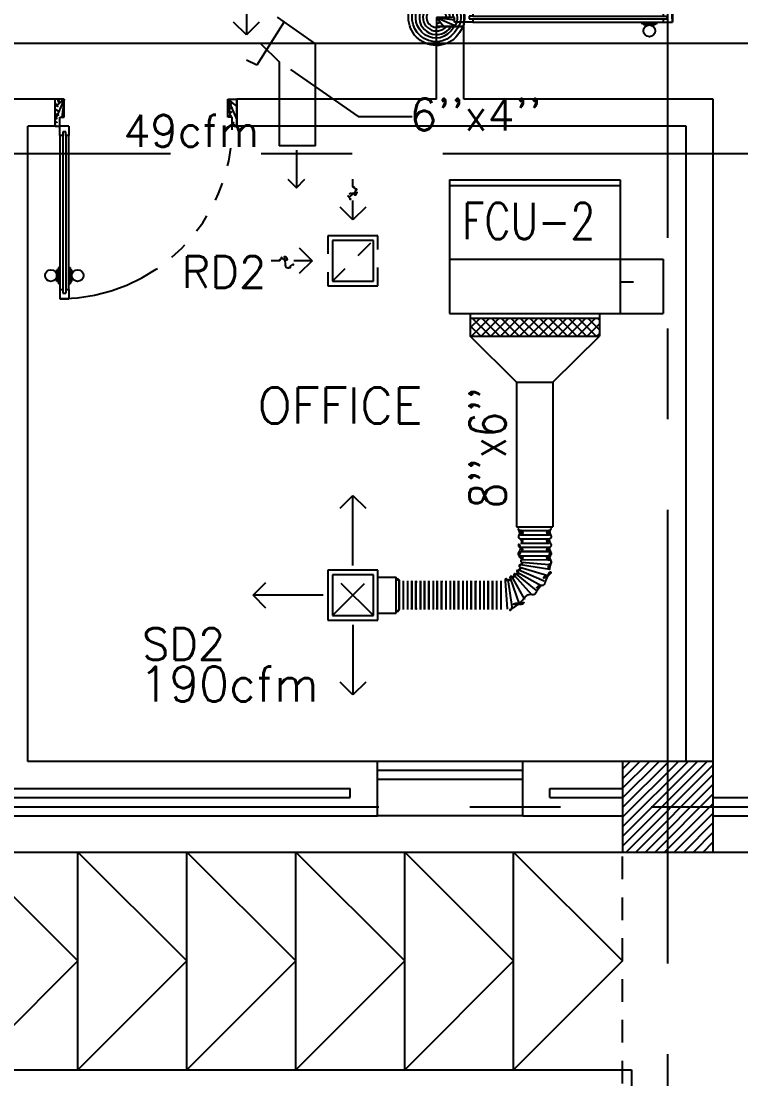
# Model space of a CAD drawing. Extents: x 417866230.2 to 417866327.8, y 43498045.5 to 43498135.4.
# Drawn here: x 417866287.47 to 417866291.44, y 43498061.6 to 43498067.43 of the extents above; entities that cross this region are included whole.
import ezdxf
from ezdxf.enums import TextEntityAlignment as Align

# ---------------------------------------------------------------- set-up
doc = ezdxf.new("R2010")
doc.units = 0
doc.header["$MEASUREMENT"] = 0
for name, pattern in [('CENTERX2', [4, 2.5, -0.5, 0.5, -0.5]), ('HIDDEN', [0.375, 0.25, -0.125]), ('HIDDEN2', [0.1875, 0.125, -0.0625])]:
    doc.linetypes.add(name, pattern=pattern)
doc.layers.get('0').update_dxf_attribs({"linetype": 'CONTINUOUS'})
for name, color, linetype in [('AXES', 11, 'CENTERX2'), ('CANOPY-LN', 9, 'CONTINUOUS'), ('COL', 9, 'CONTINUOUS'), ('DOOR', 9, 'CONTINUOUS'), ('DUCT', 6, 'CONTINUOUS'), ('FCU', 6, 'CONTINUOUS'), ('Handrail', 9, 'CONTINUOUS'), ('HAT', 12, 'CONTINUOUS'), ('INSUL', 9, 'CONTINUOUS'), ('M-AC-FLEX', 3, 'CONTINUOUS'), ('M-EGU.', 2, 'CONTINUOUS'), ('Ramb', 9, 'CONTINUOUS'), ('RM-NAME', 9, 'CONTINUOUS'), ('SCD', 2, 'CONTINUOUS'), ('WALL', 4, 'CONTINUOUS'), ('WIN', 9, 'CONTINUOUS')]:
    doc.layers.add(name, color=color, linetype=linetype)
doc.styles.add('ROMANS', font='ROMANS.shx', dxfattribs={"width": 0.6})

# ---------------------------------------------------------------- blocks, each defined once
blk = doc.blocks.new('RM1')
at = {"layer": 'RM-NAME', "style": 'ROMANS'}
for tag, p in [('ROOMNAME1', (0, 323.8)), ('ROOMNAME2', (0, 0))]:
    blk.add_attdef(tag, text='', height=200, dxfattribs=at).set_placement(p, align=Align.MIDDLE)
blk = doc.blocks.new('*X99')
at = {"color": 0}
for p, q in [((73379.2, 10694.2), (73846, 11161)), ((73379.2, 10747.2), (73793, 11161)), ((73379.2, 10800.3), (73740, 11161)), ((73379.2, 10853.3), (73686.9, 11161)), ((73379.2, 10906.3), (73633.9, 11161)), ((73379.2, 10959.4), (73580.9, 11161)), ((73379.2, 11012.4), (73527.8, 11161)), ((73379.2, 11065.4), (73474.8, 11161)), ((73379.2, 11118.5), (73421.8, 11161)), ((73399, 10661), (73879.2, 11141.2)), ((73452.1, 10661), (73879.2, 11088.1)), ((73505.1, 10661), (73879.2, 11035.1)), ((73558.1, 10661), (73879.2, 10982.1)), ((73611.2, 10661), (73879.2, 10929)), ((73664.2, 10661), (73879.2, 10876)), ((73717.2, 10661), (73879.2, 10823)), ((73770.3, 10661), (73879.2, 10769.9)), ((73823.3, 10661), (73879.2, 10716.9)), ((73876.3, 10661), (73879.2, 10663.9))]:
    blk.add_line(p, q, dxfattribs=at)
blk = doc.blocks.new('COL50')
at = {"layer": 'COL'}
blk.add_lwpolyline([(-250, 250), (-250, -250), (250, -250), (250, 250)], close=True, dxfattribs=at)
blk = doc.blocks.new('DOOR100')
at = {"layer": 'DOOR', "color": 7, "linetype": 'ByBlock'}
for p, q in [((-75, 1250), (-75, 1300)), ((-75, 1300), (-25, 1300)), ((-25, 1300), (-75, 1300)), ((-25, 1250), (-25, 1300)), ((-58, 1250), (-75, 1250)), ((-58, 1250), (-58, 1270)), ((-42, 1270), (-58, 1270)), ((-42, 1250), (-42, 1270)), ((-25, 1250), (-42, 1250)), ((-91.2, 1205), (-91.2, 1140.2)), ((-82.2, 1205), (-91.2, 1205)), ((-82.2, 1127.6), (-82.2, 1217.6)), ((-75, 1217.6), (-82.2, 1217.6)), ((-82.2, 1205), (-82.2, 1140.2)), ((-25, 1217.6), (-17.8, 1217.6)), ((-17.8, 1127.6), (-17.8, 1217.6)), ((-17.8, 1205), (-17.8, 1140.2)), ((-17.8, 1205), (-8.8, 1205)), ((-8.8, 1205), (-8.8, 1140.2)), ((-82.2, 1140.2), (-91.2, 1140.2)), ((-75, 1127.6), (-82.2, 1127.6)), ((-25, 1127.6), (-17.8, 1127.6)), ((-17.8, 1140.2), (-8.8, 1140.2)), ((-75, 200), (-58, 200)), ((-75, 150), (-75, 200)), ((-58, 200), (-58, 180)), ((-58, 180), (-42, 180)), ((-42, 200), (-25, 200)), ((-42, 180), (-42, 200)), ((-25, 200), (-25, 150)), ((-1200, 0), (-1200, 150)), ((-1200, 150), (-1175, 150)), ((-1200, 150), (-1200, 0)), ((-1175, 150), (-1175, 100)), ((-75, 150), (-25, 150)), ((0, 150), (-25, 150)), ((-25, 150), (-25, 100)), ((0, 0), (0, 150)), ((0, 150), (0, 0)), ((-1150, 0), (-1200, 113.7)), ((-1175, 100), (-1150, 100)), ((-1150, 0), (-1163.4, 100)), ((-1150, 100), (-1150, 0)), ((-50, 0), (0, 113.7)), ((-50, 100), (-50, 0)), ((-50, 0), (-36.6, 100)), ((-25, 100), (-50, 100)), ((-1150, 0), (-1200, 40.1)), ((-1150, 0), (-1200, 0)), ((-50, 0), (0, 40.1)), ((-50, 0), (0, 0))]:
    blk.add_line(p, q, dxfattribs=at)
at = {"layer": 'DOOR', "linetype": 'ByBlock'}
for p, q in [((-75, 1250), (-75, 200)), ((-58, 200), (-58, 1250)), ((-42, 200), (-42, 1250)), ((-25, 200), (-25, 1250))]:
    blk.add_line(p, q, dxfattribs=at)
at = {"layer": 'DOOR', "color": 7, "linetype": 'ByBlock'}
for centre in [(-123.5, 1172.6), (23.5, 1172.6)]:
    blk.add_circle(centre, 32.4, dxfattribs=at)
at = {"layer": 'DOOR', "linetype": 'HIDDEN', "ltscale": 0.5}
blk.add_arc((-25, 150), 1150, 90, 180, dxfattribs=at)
at = {"layer": 'DOOR', "color": 7, "linetype": 'ByBlock'}
for centre, radius, start, end in [((-1150, 0), 154.4, 103.71423, 108.89471), ((-1150, 0), 134.4, 100.71998, 111.84015), ((-50, 0), 134.4, 68.15985, 79.28002), ((-50, 0), 154.4, 71.10529, 76.28577), ((-1150, 0), 94.4, 90, 121.98181), ((-1150, 0), 74.4, 90, 132.22357), ((-50, 0), 94.4, 58.01819, 90), ((-50, 0), 74.4, 47.77643, 90), ((-50, 0), 114.4, 64.08384, 77.37743), ((-1150, 0), 54.4, 90, 156.79262), ((-1150, 0), 34.4, 90, 180), ((-1150, 0), 14.4, 90, 180), ((-50, 0), 54.4, 23.20738, 90), ((-50, 0), 34.4, 0, 90), ((-50, 0), 14.4, 0, 90)]:
    blk.add_arc(centre, radius, start, end, dxfattribs=at)
blk = doc.blocks.new('A$C49F1192B')
at = {"layer": 'DOOR', "color": 0, "linetype": 'ByBlock', "xscale": -1, "rotation": 270}
blk.add_blockref('DOOR100', (0, 1200), dxfattribs=at)
blk = doc.blocks.new('DOOR1000')
at = {"layer": 'DOOR', "color": 7, "linetype": 'ByBlock'}
for p, q in [((-150, 0), (0, 0)), ((-150, 0), (-150, -25)), ((0, -50), (-113.7, 0)), ((0, -50), (-40.1, 0)), ((0, -50), (0, 0)), ((-1100, -25), (-1100, -75)), ((-1100, -75), (-1100, -25)), ((-1050, -25), (-1100, -25)), ((-1070, -42), (-1070, -58)), ((-1050, -42), (-1070, -42)), ((-1050, -58), (-1070, -58)), ((-1050, -25), (-1050, -42)), ((-1050, -58), (-1050, -75)), ((-1017.6, -25), (-1017.6, -17.8)), ((-927.6, -17.8), (-1017.6, -17.8)), ((-1005, -17.8), (-1005, -8.8)), ((-1005, -8.8), (-940.2, -8.8)), ((-1005, -17.8), (-940.2, -17.8)), ((-940.2, -17.8), (-940.2, -8.8)), ((-927.6, -25), (-927.6, -17.8)), ((-200, -25), (-150, -25)), ((-200, -42), (-200, -25)), ((-180, -42), (-200, -42)), ((-200, -58), (-180, -58)), ((-200, -75), (-200, -58)), ((-180, -58), (-180, -42)), ((-150, -25), (-100, -25)), ((-150, -75), (-150, -25)), ((-100, -25), (-100, -50)), ((0, -50), (-100, -36.6)), ((-100, -50), (0, -50)), ((-1050, -75), (-1100, -75)), ((-1017.6, -75), (-1017.6, -82.2)), ((-927.6, -82.2), (-1017.6, -82.2)), ((-1005, -82.2), (-1005, -91.2)), ((-1005, -82.2), (-940.2, -82.2)), ((-1005, -91.2), (-940.2, -91.2)), ((-940.2, -82.2), (-940.2, -91.2)), ((-927.6, -75), (-927.6, -82.2)), ((-150, -75), (-200, -75)), ((-150, -975), (-100, -975)), ((-150, -1000), (-150, -975)), ((0, -950), (-113.7, -1000)), ((-100, -975), (-100, -950)), ((0, -950), (-100, -963.4)), ((-100, -950), (0, -950)), ((0, -950), (-40.1, -1000)), ((0, -950), (0, -1000)), ((-150, -1000), (0, -1000)), ((0, -1000), (-150, -1000))]:
    blk.add_line(p, q, dxfattribs=at)
at = {"layer": 'DOOR', "linetype": 'ByBlock'}
for p, q in [((-200, -25), (-1050, -25)), ((-200, -42), (-1050, -42)), ((-200, -58), (-1050, -58)), ((-1050, -75), (-200, -75))]:
    blk.add_line(p, q, dxfattribs=at)
at = {"layer": 'DOOR', "color": 7, "linetype": 'ByBlock'}
for centre in [(-972.6, 23.5), (-972.6, -123.5)]:
    blk.add_circle(centre, 32.4, dxfattribs=at)
for centre, radius, start, end in [((0, -50), 154.4, 161.10529, 166.28577), ((0, -50), 94.4, 148.01819, 180), ((0, -50), 134.4, 158.15985, 169.28002), ((0, -50), 114.4, 154.08384, 167.37743), ((0, -50), 74.4, 137.77643, 180), ((0, -50), 54.4, 113.20738, 180), ((0, -50), 34.4, 90, 180), ((0, -50), 14.4, 90, 180), ((0, -950), 154.4, 193.71423, 198.89471), ((0, -950), 134.4, 190.71998, 201.84015), ((0, -950), 94.4, 180, 211.98181), ((0, -950), 74.4, 180, 222.22357), ((0, -950), 54.4, 180, 246.79262), ((0, -950), 34.4, 180, 270), ((0, -950), 14.4, 180, 270)]:
    blk.add_arc(centre, radius, start, end, dxfattribs=at)
at = {"layer": 'DOOR', "linetype": 'HIDDEN', "ltscale": 0.5}
blk.add_arc((-150, -25), 950, 180, 270, dxfattribs=at)
blk = doc.blocks.new('9RCD')
at = {"color": 2}
blk.add_line((0, 407), (0, 450), dxfattribs=at)
at = {"layer": 'M-EGU.'}
for p, q in [((0, 225), (-70.7, 295.7)), ((0, 225), (0, 331.9)), ((70.7, 295.7), (0, 225)), ((-295.7, 70.7), (-225, 0)), ((112.5, 112.5), (-112.5, 112.5)), ((-112.5, 112.5), (-112.5, -112.5)), ((112.5, -112.5), (112.5, 112.5)), ((-225, 0), (-326.1, 0)), ((-225, 0), (-295.7, -70.7)), ((-112.5, -112.5), (112.5, -112.5))]:
    blk.add_line(p, q, dxfattribs=at)
at = {"layer": 'M-EGU.', "linetype": 'HIDDEN'}
for p, q in [((137.5, 137.5), (-137.5, 137.5)), ((-137.5, 137.5), (-137.5, -137.5)), ((137.5, -137.5), (137.5, 137.5)), ((-112.5, -112.5), (112.5, 112.5)), ((-137.5, -137.5), (137.5, -137.5))]:
    blk.add_line(p, q, dxfattribs=at)
at = {"layer": 'M-EGU.', "color": 2}
blk.add_line((-405.7, 0), (-450, 0), dxfattribs=at)
blk.add_lwpolyline([(0, 407, -0.187862), (18.4, 395.6, -0.202645), (23.4, 376.1, -0.616915), (-1.7, 368, 0.668708), (-25.3, 358.4, 0.194285), (-18.2, 340.4, 0.186051), (0, 331.9)], format="xyb", dxfattribs=at)
at = {"layer": 'M-EGU.'}
blk.add_lwpolyline([(-405.7, 0, -0.1324), (-394.5, 16.1, -0.15664), (-379.1, 22.4, -0.736612), (-366.5, -9, 0.774232), (-352.6, -39.4, 0.203349), (-331.5, -25.7, 0.193808), (-326.1, 0)], format="xyb", dxfattribs=at)
blk = doc.blocks.new('*X118')
at = {"color": 0}
for p, q in [((23911.7, -1650.2), (23966, -1595.9)), ((23911.7, -1597.2), (23912.9, -1595.9)), ((23919, -1695.9), (24019, -1595.9)), ((24022.8, -1695.9), (23922.8, -1595.9)), ((23972, -1695.9), (24072, -1595.9)), ((24075.9, -1695.9), (23975.9, -1595.9)), ((24025.1, -1695.9), (24125.1, -1595.9)), ((24128.9, -1695.9), (24028.9, -1595.9)), ((24078.1, -1695.9), (24178.1, -1595.9)), ((24181.9, -1695.9), (24081.9, -1595.9)), ((24131.1, -1695.9), (24231.1, -1595.9)), ((24235, -1695.9), (24135, -1595.9)), ((24184.2, -1695.9), (24284.2, -1595.9)), ((24288, -1695.9), (24188, -1595.9)), ((24237.2, -1695.9), (24337.2, -1595.9)), ((24341, -1695.9), (24241, -1595.9)), ((24290.2, -1695.9), (24390.2, -1595.9)), ((24394.1, -1695.9), (24294.1, -1595.9)), ((24343.3, -1695.9), (24443.3, -1595.9)), ((24447.1, -1695.9), (24347.1, -1595.9)), ((24396.3, -1695.9), (24496.3, -1595.9)), ((24500.1, -1695.9), (24400.1, -1595.9)), ((24449.3, -1695.9), (24549.3, -1595.9)), ((24553.2, -1695.9), (24453.2, -1595.9)), ((24502.4, -1695.9), (24602.4, -1595.9)), ((24606.2, -1695.9), (24506.2, -1595.9)), ((24555.4, -1695.9), (24623.7, -1627.6)), ((24623.7, -1660.4), (24559.2, -1595.9)), ((24623.7, -1607.4), (24612.3, -1595.9)), ((23969.8, -1695.9), (23911.7, -1637.8)), ((24608.4, -1695.9), (24623.7, -1680.7)), ((23916.8, -1695.9), (23911.7, -1690.9))]:
    blk.add_line(p, q, dxfattribs=at)
blk = doc.blocks.new('WAP12')
at = {"color": 6}
for p, q in [((-558.8, 528.5), (381.2, 528.5)), ((-558.8, 528.5), (-558.8, -208.5)), ((381.2, 528.5), (381.2, -208.5)), ((-558.8, 91.5), (381.2, 91.5)), ((-558.8, -208.5), (381.2, -208.5))]:
    blk.add_line(p, q, dxfattribs=at)
at = {"color": 3}
for p, q in [((-558.8, 496.5), (381.2, 496.5)), ((381.2, 91.5), (619.2, 91.5)), ((619.2, 91.5), (619.2, -208.5)), ((381.2, -33.5), (454.5, -33.5)), ((-444.8, -208.5), (-444.8, -333.5)), ((267.2, -208.5), (267.2, -333.5)), ((381.2, -208.5), (619.2, -208.5)), ((-444.8, -233.5), (267.2, -233.5)), ((-444.8, -333.5), (267.2, -333.5))]:
    blk.add_line(p, q, dxfattribs=at)
at = {"color": 11}
blk.add_blockref('*X118', (-24356.5, 1362.4), dxfattribs=at)

msp = doc.modelspace()

# ---------------------------------------------------------------- linework, layer by layer
at = {"layer": 'AXES'}
for p, q in [((417866291.0369, 43498046.2382), (417866291.0369, 43498134.7153)), ((417866241.7969, 43498066.7021), (417866300.0369, 43498066.7021)), ((417866230.9454, 43498063.1021), (417866301.2369, 43498063.1021))]:
    msp.add_line(p, q, dxfattribs=at)
at = {"layer": 'CANOPY-LN', "linetype": 'HIDDEN2'}
msp.add_line((417866290.7869, 43498047.4021), (417866290.7869, 43498062.8521), dxfattribs=at)
at = {"layer": 'DUCT'}
for p, q in [((417866288.9223, 43498067.4281), (417866288.7721, 43498067.1887)), ((417866289.0954, 43498067.3068), (417866288.8855, 43498067.4538)), ((417866268.6154, 43498067.3108), (417866298.7033, 43498067.3108)), ((417866288.7954, 43498067.3068), (417866288.8954, 43498067.2068)), ((417866289.0954, 43498066.7447), (417866289.0954, 43498067.3068)), ((417866288.7721, 43498067.1887), (417866288.7156, 43498067.2175)), ((417866288.8954, 43498067.2068), (417866288.8954, 43498066.7447))]:
    msp.add_line(p, q, dxfattribs=at)
at = {"layer": 'DUCT', "color": 4, "linetype": 'Continuous'}
for p, q in [((417866288.9586, 43498067.1661), (417866289.3312, 43498066.9071)), ((417866289.3312, 43498066.9071), (417866289.6283, 43498066.9071))]:
    msp.add_line(p, q, dxfattribs=at)
at = {"layer": 'DUCT', "linetype": 'Continuous'}
for p, q in [((417866289.0954, 43498066.7447), (417866288.8954, 43498066.7447)), ((417866290.2036, 43498065.4418), (417866289.9476, 43498065.6951)), ((417866290.4036, 43498065.4418), (417866290.6596, 43498065.6951)), ((417866290.2036, 43498065.4418), (417866290.4036, 43498065.4418)), ((417866290.2036, 43498065.4418), (417866290.2036, 43498064.6438)), ((417866290.4036, 43498065.4418), (417866290.4036, 43498064.6438)), ((417866290.2036, 43498064.6438), (417866290.4036, 43498064.6438))]:
    msp.add_line(p, q, dxfattribs=at)
at = {"layer": 'Handrail'}
for p, q in [((417866284.1869, 43498062.8521), (417866290.7869, 43498062.8521)), ((417866284.133, 43498061.6521), (417866290.8369, 43498061.6521)), ((417866290.7369, 43498061.6521), (417866290.7369, 43498061.6521)), ((417866290.8369, 43498061.6521), (417866290.8369, 43498061.2521))]:
    msp.add_line(p, q, dxfattribs=at)
at = {"layer": 'INSUL'}
for p, q in [((417866285.6369, 43498063.2021), (417866289.2869, 43498063.2021)), ((417866289.2869, 43498063.1521), (417866289.2869, 43498063.2021)), ((417866290.3869, 43498063.1521), (417866290.3869, 43498063.2021)), ((417866290.3869, 43498063.2021), (417866290.7869, 43498063.2021)), ((417866285.6369, 43498063.1521), (417866289.2869, 43498063.1521)), ((417866290.3869, 43498063.1521), (417866290.7869, 43498063.1521))]:
    msp.add_line(p, q, dxfattribs=at)
at = {"layer": 'M-AC-FLEX', "color": 11}
for p, q in [((417866290.2251, 43498064.6249), (417866290.3821, 43498064.6249)), ((417866290.2251, 43498064.6249), (417866290.3821, 43498064.6249)), ((417866290.2251, 43498064.6249), (417866290.3821, 43498064.6249)), ((417866290.2251, 43498064.6249), (417866290.3821, 43498064.6249)), ((417866290.2251, 43498064.6014), (417866290.3821, 43498064.6014)), ((417866290.2251, 43498064.6014), (417866290.3821, 43498064.6014)), ((417866290.2251, 43498064.6014), (417866290.3821, 43498064.6014)), ((417866290.2251, 43498064.6014), (417866290.3821, 43498064.6014)), ((417866290.2251, 43498064.578), (417866290.3821, 43498064.578)), ((417866290.2251, 43498064.5545), (417866290.3821, 43498064.5545)), ((417866290.3823, 43498064.5314), (417866290.2253, 43498064.5314)), ((417866290.2253, 43498064.508), (417866290.3823, 43498064.508)), ((417866290.3823, 43498064.508), (417866290.2253, 43498064.508)), ((417866290.2253, 43498064.4845), (417866290.3823, 43498064.4845)), ((417866290.2298, 43498064.45), (417866290.3823, 43498064.4376)), ((417866290.3823, 43498064.4611), (417866290.2319, 43498064.4631)), ((417866290.2093, 43498064.3933), (417866290.3389, 43498064.3212)), ((417866290.2164, 43498064.4085), (417866290.3543, 43498064.3477)), ((417866290.2218, 43498064.4231), (417866290.3749, 43498064.3772)), ((417866290.2249, 43498064.4377), (417866290.3862, 43498064.4106)), ((417866289.5558, 43498064.3467), (417866289.5558, 43498064.1896)), ((417866289.5558, 43498064.3467), (417866289.5558, 43498064.1896)), ((417866289.5558, 43498064.1894), (417866289.5558, 43498064.3465)), ((417866289.5558, 43498064.1894), (417866289.5558, 43498064.3465)), ((417866289.5793, 43498064.3467), (417866289.5793, 43498064.1896)), ((417866289.5793, 43498064.3467), (417866289.5793, 43498064.1896)), ((417866289.6027, 43498064.3467), (417866289.6027, 43498064.1896)), ((417866289.6027, 43498064.3467), (417866289.6027, 43498064.1896)), ((417866289.6262, 43498064.3467), (417866289.6262, 43498064.1896)), ((417866289.6262, 43498064.3467), (417866289.6262, 43498064.1896)), ((417866289.6262, 43498064.1894), (417866289.6262, 43498064.3465)), ((417866289.6262, 43498064.1894), (417866289.6262, 43498064.3465)), ((417866289.6492, 43498064.3467), (417866289.6492, 43498064.1896)), ((417866289.6492, 43498064.3467), (417866289.6492, 43498064.1896)), ((417866289.6492, 43498064.1894), (417866289.6492, 43498064.3465)), ((417866289.6492, 43498064.1894), (417866289.6492, 43498064.3465)), ((417866289.6731, 43498064.3467), (417866289.6731, 43498064.1896)), ((417866289.6731, 43498064.1894), (417866289.6731, 43498064.3465)), ((417866289.6962, 43498064.3467), (417866289.6962, 43498064.1896)), ((417866289.6962, 43498064.3467), (417866289.6962, 43498064.1896)), ((417866289.6962, 43498064.3467), (417866289.6962, 43498064.1896)), ((417866289.6962, 43498064.1894), (417866289.6962, 43498064.3465)), ((417866289.7196, 43498064.3467), (417866289.7196, 43498064.1896)), ((417866289.7196, 43498064.3467), (417866289.7196, 43498064.1896)), ((417866289.7196, 43498064.3467), (417866289.7196, 43498064.1896)), ((417866289.7196, 43498064.1894), (417866289.7196, 43498064.3465)), ((417866289.7431, 43498064.3467), (417866289.7431, 43498064.1896)), ((417866289.7431, 43498064.3467), (417866289.7431, 43498064.1896)), ((417866289.7666, 43498064.3467), (417866289.7666, 43498064.1896)), ((417866289.7666, 43498064.3467), (417866289.7666, 43498064.1896)), ((417866289.7666, 43498064.1894), (417866289.7666, 43498064.3465)), ((417866289.7666, 43498064.1894), (417866289.7666, 43498064.3465)), ((417866289.7896, 43498064.3467), (417866289.7896, 43498064.1896)), ((417866289.7896, 43498064.3467), (417866289.7896, 43498064.1896)), ((417866289.7896, 43498064.1894), (417866289.7896, 43498064.3465)), ((417866289.7896, 43498064.1894), (417866289.7896, 43498064.3465)), ((417866289.8131, 43498064.3467), (417866289.8131, 43498064.1896)), ((417866289.8131, 43498064.3467), (417866289.8131, 43498064.1896)), ((417866289.8365, 43498064.3467), (417866289.8365, 43498064.1896)), ((417866289.8365, 43498064.3467), (417866289.8365, 43498064.1896)), ((417866289.86, 43498064.3467), (417866289.86, 43498064.1896)), ((417866289.86, 43498064.3467), (417866289.86, 43498064.1896)), ((417866289.86, 43498064.1894), (417866289.86, 43498064.3465)), ((417866289.86, 43498064.1894), (417866289.86, 43498064.3465)), ((417866289.883, 43498064.1894), (417866289.883, 43498064.3465)), ((417866289.883, 43498064.1894), (417866289.883, 43498064.3465)), ((417866289.8831, 43498064.3467), (417866289.8831, 43498064.1896)), ((417866289.8831, 43498064.3467), (417866289.8831, 43498064.1896)), ((417866289.9065, 43498064.3467), (417866289.9065, 43498064.1896)), ((417866289.9065, 43498064.3467), (417866289.9065, 43498064.1896)), ((417866289.93, 43498064.3467), (417866289.93, 43498064.1896)), ((417866289.93, 43498064.3467), (417866289.93, 43498064.1896)), ((417866289.9534, 43498064.3467), (417866289.9534, 43498064.1896)), ((417866289.9534, 43498064.3467), (417866289.9534, 43498064.1896)), ((417866289.9534, 43498064.1894), (417866289.9534, 43498064.3465)), ((417866289.9534, 43498064.1894), (417866289.9534, 43498064.3465)), ((417866289.9765, 43498064.3467), (417866289.9765, 43498064.1896)), ((417866289.9765, 43498064.3467), (417866289.9765, 43498064.1896)), ((417866289.9765, 43498064.1894), (417866289.9765, 43498064.3465)), ((417866289.9765, 43498064.1894), (417866289.9765, 43498064.3465)), ((417866290, 43498064.3467), (417866290, 43498064.1896)), ((417866290, 43498064.3467), (417866290, 43498064.1896)), ((417866290.0234, 43498064.3467), (417866290.0234, 43498064.1896)), ((417866290.0234, 43498064.3467), (417866290.0234, 43498064.1896)), ((417866290.0469, 43498064.3467), (417866290.0469, 43498064.1896)), ((417866290.0469, 43498064.1894), (417866290.0469, 43498064.3465)), ((417866290.0699, 43498064.3467), (417866290.0699, 43498064.1896)), ((417866290.0699, 43498064.1894), (417866290.0699, 43498064.3465)), ((417866290.0934, 43498064.3467), (417866290.0934, 43498064.1896)), ((417866290.1169, 43498064.3467), (417866290.1169, 43498064.1896)), ((417866290.1403, 43498064.3467), (417866290.1523, 43498064.1904)), ((417866290.1558, 43498064.3544), (417866290.1779, 43498064.2045)), ((417866290.1687, 43498064.3615), (417866290.2171, 43498064.2189)), ((417866290.178, 43498064.3695), (417866290.2474, 43498064.2432)), ((417866290.1898, 43498064.3777), (417866290.2848, 43498064.2719)), ((417866290.2009, 43498064.3835), (417866290.3089, 43498064.2954))]:
    msp.add_line(p, q, dxfattribs=at)
at = {"layer": 'M-AC-FLEX'}
for points in [[(417866290.2251, 43498064.6014, 1), (417866290.2251, 43498064.6249, -0.623355), (417866290.2158, 43498064.6438, -0.623355)], [(417866290.2251, 43498064.6249, -1), (417866290.2251, 43498064.6014, 1), (417866290.2251, 43498064.578, -1), (417866290.2251, 43498064.5545, 0.008922), (417866290.2246, 43498064.5545, 0.008922)], [(417866290.2251, 43498064.6249, -1), (417866290.2251, 43498064.6014, 0.67797), (417866290.217, 43498064.5812, 0.67797)], [(417866290.2251, 43498064.6014, 1), (417866290.2251, 43498064.6249, -0.204245), (417866290.2166, 43498064.6285, -0.204245)], [(417866290.2166, 43498064.6285, 0.204245), (417866290.2251, 43498064.6249)], [(417866290.2251, 43498064.6014, 1), (417866290.2251, 43498064.6249, -0.204245), (417866290.2166, 43498064.6285, -0.204245)], [(417866290.2166, 43498064.6285, 0.204245), (417866290.2251, 43498064.6249)], [(417866290.2251, 43498064.6249, -1), (417866290.2251, 43498064.6014, 0.204245), (417866290.2166, 43498064.5978, 0.204245)], [(417866290.2251, 43498064.6249, -1), (417866290.2251, 43498064.6014, 0.204245), (417866290.2166, 43498064.5978, 0.204245)], [(417866290.3821, 43498064.6014, -1), (417866290.3821, 43498064.6249, 0.623356), (417866290.3913, 43498064.6438, 0.623356)], [(417866290.3821, 43498064.6014, -1), (417866290.3821, 43498064.6249, 0.204245), (417866290.3905, 43498064.6285, 0.204245)], [(417866290.3821, 43498064.6014, -1), (417866290.3821, 43498064.6249, 0.204245), (417866290.3905, 43498064.6285, 0.204245)], [(417866290.3821, 43498064.6249, 1), (417866290.3821, 43498064.6014, -1), (417866290.3821, 43498064.578, 1), (417866290.3821, 43498064.5545, -1.018005), (417866290.3821, 43498064.5314)], [(417866290.3821, 43498064.6249, 1), (417866290.3821, 43498064.6014, -0.204245), (417866290.3905, 43498064.5978, -0.204245)], [(417866290.3821, 43498064.6249, 1), (417866290.3821, 43498064.6014, -0.204245), (417866290.3905, 43498064.5978, -0.204245)], [(417866290.3821, 43498064.6249, 1), (417866290.3821, 43498064.6014, -0.67797), (417866290.3901, 43498064.5812, -0.67797)], [(417866290.3905, 43498064.6285, -0.204245), (417866290.3821, 43498064.6249)], [(417866290.3905, 43498064.6285, -0.204245), (417866290.3821, 43498064.6249)], [(417866290.2166, 43498064.5978, -0.204245), (417866290.2251, 43498064.6014)], [(417866290.2166, 43498064.5978, -0.204245), (417866290.2251, 43498064.6014)], [(417866290.3905, 43498064.5978, 0.204245), (417866290.3821, 43498064.6014)], [(417866290.3905, 43498064.5978, 0.204245), (417866290.3821, 43498064.6014)], [(417866290.2253, 43498064.5314, -0.999838), (417866290.2249, 43498064.5545)], [(417866290.2253, 43498064.5314, -1), (417866290.2253, 43498064.508, 1), (417866290.2253, 43498064.4845)], [(417866290.2319, 43498064.4631, 0.736653), (417866290.2253, 43498064.4845, -1), (417866290.2253, 43498064.508)], [(417866290.2253, 43498064.508, 1), (417866290.2253, 43498064.4845)], [(417866290.2249, 43498064.5314, 0.004461), (417866290.2251, 43498064.5314)], [(417866290.3823, 43498064.508, -1), (417866290.3823, 43498064.5314)], [(417866290.3823, 43498064.5314, 1), (417866290.3823, 43498064.508, -1), (417866290.3823, 43498064.4845)], [(417866290.3823, 43498064.4611, -1), (417866290.3823, 43498064.4845, 1), (417866290.3823, 43498064.508)], [(417866290.3823, 43498064.508, -1), (417866290.3823, 43498064.4845)], [(417866290.3823, 43498064.4845, 1), (417866290.3823, 43498064.508)], [(417866290.2202, 43498064.424, -0.78893), (417866290.2256, 43498064.4377, 1.030272), (417866290.2298, 43498064.45)], [(417866290.2253, 43498064.4845, -0.606794), (417866290.2349, 43498064.4661, -0.606794)], [(417866290.2298, 43498064.45, -0.635837), (417866290.2319, 43498064.4631, -0.724161)], [(417866290.3823, 43498064.4845, 1), (417866290.3823, 43498064.4611, -1), (417866290.3823, 43498064.4376)], [(417866290.3823, 43498064.4845, 0.606794), (417866290.3727, 43498064.4661, 0.606794)], [(417866290.3859, 43498064.4107, -0.575939), (417866290.3823, 43498064.4376, 1), (417866290.3823, 43498064.4611)], [(417866290.189, 43498064.379, -0.698197), (417866290.2009, 43498064.3835, 1.180405), (417866290.2093, 43498064.3933)], [(417866290.2093, 43498064.3933, -0.850272), (417866290.2133, 43498064.409, 1.072461), (417866290.2202, 43498064.424)], [(417866290.3749, 43498064.3772, 0.665042), (417866290.3862, 43498064.4106)], [(417866289.5558, 43498064.3462, -0.00451), (417866289.5558, 43498064.3465, 0.561146), (417866289.5392, 43498064.357, 0.561146)], [(417866289.5392, 43498064.357, -0.561146), (417866289.5558, 43498064.3465)], [(417866289.5558, 43498064.3467, 1), (417866289.5793, 43498064.3467, -1), (417866289.6027, 43498064.3467)], [(417866289.5793, 43498064.3467, -1), (417866289.5558, 43498064.3467)], [(417866289.6027, 43498064.3467, 1), (417866289.5793, 43498064.3467)], [(417866289.5793, 43498064.3467, -1), (417866289.6027, 43498064.3467)], [(417866289.6262, 43498064.3467, -1), (417866289.6027, 43498064.3467, 1), (417866289.5793, 43498064.3467)], [(417866289.6027, 43498064.3467, 1), (417866289.6262, 43498064.3467)], [(417866289.6262, 43498064.3467, -0.412332), (417866289.6145, 43498064.3349, -0.412332)], [(417866289.6262, 43498064.3462, 0.00451), (417866289.6262, 43498064.3465, -1.018005), (417866289.6492, 43498064.3465)], [(417866289.6492, 43498064.3462, -0.00451), (417866289.6492, 43498064.3465, 1.018005), (417866289.6262, 43498064.3465)], [(417866289.6492, 43498064.3467, 1), (417866289.6727, 43498064.3467, -1), (417866289.6962, 43498064.3467)], [(417866289.6727, 43498064.3467, -1), (417866289.6492, 43498064.3467)], [(417866289.6492, 43498064.3467, 0.412332), (417866289.6609, 43498064.3349, 0.412332)], [(417866289.6727, 43498064.3467, -1), (417866289.6962, 43498064.3467)], [(417866289.7196, 43498064.3467, -1), (417866289.6962, 43498064.3467, 1), (417866289.6727, 43498064.3467)], [(417866289.6962, 43498064.3467, 1), (417866289.6727, 43498064.3467)], [(417866289.6731, 43498064.3462, 0.00451), (417866289.6731, 43498064.3465, -1.018005), (417866289.6962, 43498064.3465)], [(417866289.6962, 43498064.3467, 1), (417866289.7196, 43498064.3467, -1), (417866289.7431, 43498064.3467)], [(417866289.7196, 43498064.3467, -1), (417866289.6962, 43498064.3467)], [(417866289.6962, 43498064.3467, 1), (417866289.7196, 43498064.3467)], [(417866289.7431, 43498064.3467, 1), (417866289.7196, 43498064.3467)], [(417866289.7196, 43498064.3467, -1), (417866289.7431, 43498064.3467)], [(417866289.7666, 43498064.3467, -1), (417866289.7431, 43498064.3467, 1), (417866289.7196, 43498064.3467)], [(417866289.7427, 43498064.3462, -0.00451), (417866289.7427, 43498064.3465, 1.018005), (417866289.7196, 43498064.3465)], [(417866289.7431, 43498064.3467, 1), (417866289.7666, 43498064.3467)], [(417866289.7666, 43498064.3467, -0.412332), (417866289.7549, 43498064.3349, -0.412332)], [(417866289.7896, 43498064.3462, -0.00451), (417866289.7896, 43498064.3465, 1.018005), (417866289.7666, 43498064.3465)], [(417866289.7666, 43498064.3462, 0.00451), (417866289.7666, 43498064.3465, -1.018005), (417866289.7896, 43498064.3465)], [(417866289.7896, 43498064.3467, 1), (417866289.8131, 43498064.3467, -1), (417866289.8365, 43498064.3467)], [(417866289.7896, 43498064.3467, 0.412332), (417866289.8013, 43498064.3349, 0.412332)], [(417866289.8131, 43498064.3467, -1), (417866289.7896, 43498064.3467)], [(417866289.8131, 43498064.3467, -1), (417866289.8365, 43498064.3467)], [(417866289.86, 43498064.3467, -1), (417866289.8365, 43498064.3467, 1), (417866289.8131, 43498064.3467)], [(417866289.8365, 43498064.3467, 1), (417866289.8131, 43498064.3467)], [(417866289.8365, 43498064.3467, 1), (417866289.86, 43498064.3467)], [(417866289.86, 43498064.3462, 0.00451), (417866289.86, 43498064.3465, -1.018005), (417866289.883, 43498064.3465)], [(417866289.8831, 43498064.3462, -0.00451), (417866289.883, 43498064.3465, 1.018005), (417866289.86, 43498064.3465)], [(417866289.8831, 43498064.3467, 1), (417866289.9065, 43498064.3467, -1), (417866289.93, 43498064.3467)], [(417866289.9065, 43498064.3467, -1), (417866289.8831, 43498064.3467)], [(417866289.93, 43498064.3467, 1), (417866289.9065, 43498064.3467)], [(417866289.9065, 43498064.3467, -1), (417866289.93, 43498064.3467)], [(417866289.9534, 43498064.3467, -1), (417866289.93, 43498064.3467, 1), (417866289.9065, 43498064.3467)], [(417866289.93, 43498064.3467, 1), (417866289.9534, 43498064.3467)], [(417866289.9534, 43498064.3467, -0.412332), (417866289.9418, 43498064.3349, -0.412332)], [(417866289.9534, 43498064.3462, 0.00451), (417866289.9534, 43498064.3465, -1.018005), (417866289.9765, 43498064.3465)], [(417866289.9765, 43498064.3462, -0.00451), (417866289.9765, 43498064.3465, 1.018005), (417866289.9534, 43498064.3465)], [(417866289.9765, 43498064.3467, 1), (417866290, 43498064.3467, -1), (417866290.0234, 43498064.3467)], [(417866290, 43498064.3467, -1), (417866289.9765, 43498064.3467)], [(417866289.9765, 43498064.3467, 0.412332), (417866289.9881, 43498064.3349, 0.412332)], [(417866290, 43498064.3467, -1), (417866290.0234, 43498064.3467)], [(417866290.0469, 43498064.3467, -1), (417866290.0234, 43498064.3467, 1), (417866290, 43498064.3467)], [(417866290.0234, 43498064.3467, 1), (417866290, 43498064.3467)], [(417866290.0234, 43498064.3467, 1), (417866290.0469, 43498064.3467)], [(417866290.0699, 43498064.3462, -0.00451), (417866290.0699, 43498064.3465, 1.018005), (417866290.0469, 43498064.3465)], [(417866290.0699, 43498064.3467, 1), (417866290.0934, 43498064.3467, -1), (417866290.1169, 43498064.3467)], [(417866290.0934, 43498064.3467, -1), (417866290.0699, 43498064.3467)], [(417866290.1169, 43498064.3467, 1), (417866290.0934, 43498064.3467)], [(417866290.1169, 43498064.3467, 0.987495), (417866290.1403, 43498064.3464, 0.606794)], [(417866290.1403, 43498064.3464, -0.879519), (417866290.1558, 43498064.3544, 1.034976), (417866290.1687, 43498064.3615)], [(417866290.1687, 43498064.3615, -1.125229), (417866290.178, 43498064.3695, 1.12511), (417866290.189, 43498064.379, 0.893954)], [(417866290.3749, 43498064.3772, 0.652763), (417866290.3543, 43498064.3477, -0.764077), (417866290.3389, 43498064.3212, 0.428567), (417866290.3089, 43498064.2954, -0.696093), (417866290.2848, 43498064.2719)], [(417866290.2171, 43498064.2189, 0.604437), (417866290.2474, 43498064.2432, -0.497993), (417866290.2848, 43498064.2719)], [(417866290.2172, 43498064.2186, 0.562442), (417866290.1779, 43498064.2045, -0.803591), (417866290.1523, 43498064.1904)], [(417866289.5558, 43498064.1896, -0.561064), (417866289.5392, 43498064.1791, -0.561064)], [(417866289.5558, 43498064.1896, -0.561064), (417866289.5392, 43498064.1791, -0.561064)], [(417866289.5392, 43498064.1791, 0.549395), (417866289.5558, 43498064.1892)], [(417866289.5392, 43498064.1791, 0.549395), (417866289.5558, 43498064.1892)], [(417866289.5558, 43498064.1896, -1), (417866289.5793, 43498064.1896, 1), (417866289.6027, 43498064.1896)], [(417866289.5558, 43498064.1897, 0.00451), (417866289.5558, 43498064.1894, -0.008922), (417866289.5558, 43498064.189)], [(417866289.5558, 43498064.1892, 0.004461), (417866289.5558, 43498064.1894)], [(417866289.5558, 43498064.1894, -0.008922), (417866289.5558, 43498064.189)], [(417866289.5558, 43498064.1892, 0.004461), (417866289.5558, 43498064.1894)], [(417866289.6262, 43498064.1896, 1), (417866289.6027, 43498064.1896, -1), (417866289.5793, 43498064.1896)], [(417866289.6262, 43498064.1896, 0.412332), (417866289.6145, 43498064.2014, 0.412332)], [(417866289.6262, 43498064.1897, -0.00451), (417866289.6262, 43498064.1894, 0.008922), (417866289.6262, 43498064.189)], [(417866289.6262, 43498064.1896, 0.999838), (417866289.6492, 43498064.1892)], [(417866289.6492, 43498064.1896, -0.999838), (417866289.6262, 43498064.1892)], [(417866289.6492, 43498064.1896, -0.999838), (417866289.6262, 43498064.1892)], [(417866289.6262, 43498064.1896, 0.999838), (417866289.6492, 43498064.1892)], [(417866289.6262, 43498064.1892, -0.004461), (417866289.6262, 43498064.1894)], [(417866289.6262, 43498064.1894, 0.008922), (417866289.6262, 43498064.189)], [(417866289.6262, 43498064.1892, -0.004461), (417866289.6262, 43498064.1894)], [(417866289.6492, 43498064.1896, -1), (417866289.6727, 43498064.1896, 1), (417866289.6962, 43498064.1896)], [(417866289.6492, 43498064.1896, -0.412332), (417866289.6609, 43498064.2014, -0.412332)], [(417866289.6492, 43498064.1897, 0.00451), (417866289.6492, 43498064.1894, -0.008922), (417866289.6492, 43498064.189)], [(417866289.6492, 43498064.1892, 0.004461), (417866289.6492, 43498064.1894)], [(417866289.6492, 43498064.1892, 0.004461), (417866289.6492, 43498064.1894)], [(417866289.6492, 43498064.1894, -0.008922), (417866289.6492, 43498064.189)], [(417866289.7196, 43498064.1896, 1), (417866289.6962, 43498064.1896, -1), (417866289.6727, 43498064.1896)], [(417866289.6731, 43498064.1896, 0.999838), (417866289.6962, 43498064.1892)], [(417866289.6962, 43498064.1896, -0.999838), (417866289.6731, 43498064.1892)], [(417866289.6731, 43498064.1892, -0.004461), (417866289.6731, 43498064.1894)], [(417866289.6731, 43498064.1894, 0.008922), (417866289.6731, 43498064.189)], [(417866289.6962, 43498064.1896, -1), (417866289.7196, 43498064.1896, 1), (417866289.7431, 43498064.1896)], [(417866289.6962, 43498064.1897, 0.00451), (417866289.6962, 43498064.1894, -0.008922), (417866289.6962, 43498064.189)], [(417866289.6962, 43498064.1892, 0.004461), (417866289.6962, 43498064.1894)], [(417866289.7666, 43498064.1896, 1), (417866289.7431, 43498064.1896, -1), (417866289.7196, 43498064.1896)], [(417866289.7196, 43498064.1897, -0.00451), (417866289.7196, 43498064.1894, 0.008922), (417866289.7196, 43498064.189)], [(417866289.7427, 43498064.1896, -0.999838), (417866289.7196, 43498064.1892)], [(417866289.7196, 43498064.1896, 0.999838), (417866289.7427, 43498064.1892)], [(417866289.7196, 43498064.1892, -0.004461), (417866289.7196, 43498064.1894)], [(417866289.7427, 43498064.1892, 0.004461), (417866289.7427, 43498064.1894)], [(417866289.7427, 43498064.1894, -0.008922), (417866289.7427, 43498064.189)], [(417866289.7666, 43498064.1896, 0.412332), (417866289.7549, 43498064.2014, 0.412332)], [(417866289.7666, 43498064.1897, -0.00451), (417866289.7666, 43498064.1894, 0.008922), (417866289.7666, 43498064.189)], [(417866289.7896, 43498064.1896, -0.999838), (417866289.7666, 43498064.1892)], [(417866289.7666, 43498064.1896, 0.999838), (417866289.7896, 43498064.1892)], [(417866289.7666, 43498064.1896, 0.999838), (417866289.7896, 43498064.1892)], [(417866289.7896, 43498064.1896, -0.999838), (417866289.7666, 43498064.1892)], [(417866289.7666, 43498064.1892, -0.004461), (417866289.7666, 43498064.1894)], [(417866289.7666, 43498064.1892, -0.004461), (417866289.7666, 43498064.1894)], [(417866289.7666, 43498064.1894, 0.008922), (417866289.7666, 43498064.189)], [(417866289.7896, 43498064.1896, -0.412332), (417866289.8013, 43498064.2014, -0.412332)], [(417866289.7896, 43498064.1896, -1), (417866289.8131, 43498064.1896, 1), (417866289.8365, 43498064.1896)], [(417866289.7896, 43498064.1897, 0.00451), (417866289.7896, 43498064.1894, -0.008922), (417866289.7896, 43498064.189)], [(417866289.7896, 43498064.1892, 0.004461), (417866289.7896, 43498064.1894)], [(417866289.7896, 43498064.1894, -0.008922), (417866289.7896, 43498064.189)], [(417866289.7896, 43498064.1892, 0.004461), (417866289.7896, 43498064.1894)], [(417866289.86, 43498064.1896, 1), (417866289.8365, 43498064.1896, -1), (417866289.8131, 43498064.1896)], [(417866289.86, 43498064.1897, -0.00451), (417866289.86, 43498064.1894, 0.008922), (417866289.86, 43498064.189)], [(417866289.86, 43498064.1896, 0.999838), (417866289.8831, 43498064.1892)], [(417866289.8831, 43498064.1896, -0.999838), (417866289.86, 43498064.1892)], [(417866289.8831, 43498064.1896, -0.999838), (417866289.86, 43498064.1892)], [(417866289.86, 43498064.1896, 0.999838), (417866289.8831, 43498064.1892)], [(417866289.86, 43498064.1892, -0.004461), (417866289.86, 43498064.1894)], [(417866289.86, 43498064.1894, 0.008922), (417866289.86, 43498064.189)], [(417866289.86, 43498064.1892, -0.004461), (417866289.86, 43498064.1894)], [(417866289.8831, 43498064.1897, 0.00451), (417866289.883, 43498064.1894, -0.008922), (417866289.883, 43498064.189)], [(417866289.8831, 43498064.1892, 0.004461), (417866289.883, 43498064.1894)], [(417866289.8831, 43498064.1892, 0.004461), (417866289.883, 43498064.1894)], [(417866289.883, 43498064.1894, -0.008922), (417866289.883, 43498064.189)], [(417866289.8831, 43498064.1896, -1), (417866289.9065, 43498064.1896, 1), (417866289.93, 43498064.1896)], [(417866289.9534, 43498064.1896, 1), (417866289.93, 43498064.1896, -1), (417866289.9065, 43498064.1896)], [(417866289.9534, 43498064.1896, 0.412332), (417866289.9418, 43498064.2014, 0.412332)], [(417866289.9534, 43498064.1897, -0.00451), (417866289.9534, 43498064.1894, 0.008922), (417866289.9534, 43498064.189)], [(417866289.9534, 43498064.1896, 0.999838), (417866289.9765, 43498064.1892)], [(417866289.9765, 43498064.1896, -0.999838), (417866289.9534, 43498064.1892)], [(417866289.9765, 43498064.1896, -0.999838), (417866289.9534, 43498064.1892)], [(417866289.9534, 43498064.1896, 0.999838), (417866289.9765, 43498064.1892)], [(417866289.9534, 43498064.1892, -0.004461), (417866289.9534, 43498064.1894)], [(417866289.9534, 43498064.1894, 0.008922), (417866289.9534, 43498064.189)], [(417866289.9534, 43498064.1892, -0.004461), (417866289.9534, 43498064.1894)], [(417866289.9765, 43498064.1896, -1), (417866290, 43498064.1896, 1), (417866290.0234, 43498064.1896)], [(417866289.9765, 43498064.1896, -0.412332), (417866289.9881, 43498064.2014, -0.412332)], [(417866289.9765, 43498064.1897, 0.00451), (417866289.9765, 43498064.1894, -0.008922), (417866289.9765, 43498064.189)], [(417866289.9765, 43498064.1892, 0.004461), (417866289.9765, 43498064.1894)], [(417866289.9765, 43498064.1892, 0.004461), (417866289.9765, 43498064.1894)], [(417866289.9765, 43498064.1894, -0.008922), (417866289.9765, 43498064.189)], [(417866290.0469, 43498064.1896, 1), (417866290.0234, 43498064.1896, -1), (417866290, 43498064.1896)], [(417866290.0469, 43498064.1897, -0.00451), (417866290.0469, 43498064.1894, 0.008922), (417866290.0469, 43498064.189)], [(417866290.0699, 43498064.1896, -0.999838), (417866290.0469, 43498064.1892)], [(417866290.0469, 43498064.1896, 0.999838), (417866290.0699, 43498064.1892)], [(417866290.0469, 43498064.1892, -0.004461), (417866290.0469, 43498064.1894)], [(417866290.0699, 43498064.1896, -1), (417866290.0934, 43498064.1896, 1), (417866290.1169, 43498064.1896)], [(417866290.0699, 43498064.1892, 0.004461), (417866290.0699, 43498064.1894)], [(417866290.0699, 43498064.1894, -0.008922), (417866290.0699, 43498064.189)], [(417866290.1523, 43498064.1904, 0.661578), (417866290.1169, 43498064.1896, -1), (417866290.0934, 43498064.1896)]]:
    msp.add_lwpolyline(points, format="xyb", dxfattribs=at)
at = {"layer": 'M-EGU.'}
for p, q in [((417866288.7149, 43498067.7418), (417866288.7149, 43498067.3556)), ((417866288.7149, 43498067.3556), (417866288.6442, 43498067.4263)), ((417866288.7856, 43498067.4263), (417866288.7149, 43498067.3556)), ((417866288.9904, 43498066.7211), (417866288.9904, 43498066.5137)), ((417866288.9433, 43498066.5608), (417866288.9904, 43498066.5137)), ((417866288.9904, 43498066.5137), (417866289.0376, 43498066.5608)), ((417866289.231, 43498064.7472), (417866289.3017, 43498064.8179)), ((417866289.3017, 43498064.8179), (417866289.3724, 43498064.7472)), ((417866289.3017, 43498064.4318), (417866289.3017, 43498064.8179)), ((417866289.4392, 43498064.4054), (417866289.1642, 43498064.4054)), ((417866289.1642, 43498064.4054), (417866289.1642, 43498064.1304)), ((417866289.4392, 43498064.1304), (417866289.4392, 43498064.4054)), ((417866288.7517, 43498064.2679), (417866288.8224, 43498064.3387)), ((417866289.4392, 43498064.3679), (417866289.5392, 43498064.3679)), ((417866289.5392, 43498064.1679), (417866289.5392, 43498064.3679)), ((417866289.1379, 43498064.2679), (417866288.7517, 43498064.2679)), ((417866288.8224, 43498064.1972), (417866288.7517, 43498064.2679)), ((417866289.4392, 43498064.1679), (417866289.5392, 43498064.1679)), ((417866289.1642, 43498064.1304), (417866289.4392, 43498064.1304)), ((417866289.3017, 43498064.1041), (417866289.3017, 43498063.7179)), ((417866289.3017, 43498063.7179), (417866289.231, 43498063.7887)), ((417866289.3724, 43498063.7887), (417866289.3017, 43498063.7179))]:
    msp.add_line(p, q, dxfattribs=at)
at = {"layer": 'M-EGU.', "linetype": 'HIDDEN'}
for p, q in [((417866289.4142, 43498064.3804), (417866289.1892, 43498064.3804)), ((417866289.4142, 43498064.1554), (417866289.1892, 43498064.3804)), ((417866289.1892, 43498064.1554), (417866289.4142, 43498064.3804)), ((417866289.1892, 43498064.3804), (417866289.1892, 43498064.1554)), ((417866289.4142, 43498064.1554), (417866289.4142, 43498064.3804)), ((417866289.1892, 43498064.1554), (417866289.4142, 43498064.1554))]:
    msp.add_line(p, q, dxfattribs=at)
at = {"layer": 'Ramb'}
for p, q in [((417866287.7869, 43498062.2521), (417866287.1869, 43498062.8521)), ((417866287.7869, 43498061.6521), (417866287.7869, 43498062.8521)), ((417866288.3869, 43498062.2521), (417866287.7869, 43498062.8521)), ((417866288.3869, 43498061.6521), (417866288.3869, 43498062.8521)), ((417866288.9869, 43498062.2521), (417866288.3869, 43498062.8521)), ((417866288.9869, 43498061.6521), (417866288.9869, 43498062.8521)), ((417866289.5869, 43498062.2521), (417866288.9869, 43498062.8521)), ((417866289.5869, 43498061.6521), (417866289.5869, 43498062.8521)), ((417866290.1869, 43498062.2521), (417866289.5869, 43498062.8521)), ((417866290.1869, 43498061.6521), (417866290.1869, 43498062.8521)), ((417866290.7869, 43498062.2521), (417866290.1869, 43498062.8521)), ((417866287.7869, 43498062.2521), (417866287.1869, 43498061.6521)), ((417866288.3869, 43498062.2521), (417866287.7869, 43498061.6521)), ((417866288.9869, 43498062.2521), (417866288.3869, 43498061.6521)), ((417866289.5869, 43498062.2521), (417866288.9869, 43498061.6521)), ((417866290.1869, 43498062.2521), (417866289.5869, 43498061.6521)), ((417866290.7869, 43498062.2521), (417866290.1869, 43498061.6521))]:
    msp.add_line(p, q, dxfattribs=at)
at = {"layer": 'WALL'}
for p, q in [((417866289.7619, 43498067.0021), (417866289.7619, 43498067.4021)), ((417866289.9119, 43498067.4021), (417866289.7619, 43498067.4021)), ((417866289.9119, 43498067.0021), (417866289.9119, 43498067.4021)), ((417866287.6619, 43498067.0021), (417866287.2119, 43498067.0021)), ((417866287.6619, 43498066.8521), (417866287.6619, 43498067.0021)), ((417866289.7619, 43498067.0021), (417866288.6619, 43498067.0021)), ((417866288.6619, 43498066.8521), (417866288.6619, 43498067.0021)), ((417866291.2869, 43498067.0021), (417866289.9119, 43498067.0021)), ((417866291.2869, 43498063.3521), (417866291.2869, 43498067.0021)), ((417866287.5119, 43498063.3521), (417866287.5119, 43498066.8521)), ((417866287.6619, 43498066.8521), (417866287.5119, 43498066.8521)), ((417866291.1369, 43498066.8521), (417866288.6619, 43498066.8521)), ((417866291.1369, 43498063.3521), (417866291.1369, 43498066.8521)), ((417866289.4369, 43498063.3521), (417866287.5119, 43498063.3521)), ((417866289.4369, 43498063.0521), (417866289.4369, 43498063.3521)), ((417866291.2869, 43498063.3521), (417866290.2369, 43498063.3521)), ((417866290.2369, 43498063.0521), (417866290.2369, 43498063.3521)), ((417866285.4869, 43498063.0521), (417866289.4369, 43498063.0521)), ((417866290.2369, 43498063.0521), (417866290.7869, 43498063.0521))]:
    msp.add_line(p, q, dxfattribs=at)
at = {"layer": 'WIN'}
for p, q in [((417866290.2369, 43498063.3521), (417866289.4369, 43498063.3521)), ((417866290.2369, 43498063.3021), (417866289.4369, 43498063.3021)), ((417866290.2369, 43498063.2521), (417866289.4369, 43498063.2521)), ((417866291.2869, 43498063.1521), (417866294.3869, 43498063.1521)), ((417866290.2369, 43498063.0521), (417866289.4369, 43498063.0521)), ((417866291.2869, 43498063.1021), (417866294.3869, 43498063.1021)), ((417866291.2869, 43498063.0521), (417866294.3869, 43498063.0521)), ((417866291.2869, 43498062.8521), (417866294.3869, 43498062.8521))]:
    msp.add_line(p, q, dxfattribs=at)

# ---------------------------------------------------------------- block references
at = {"layer": 'COL', "xscale": 0.001000000047497451, "yscale": 0.0009999999892897904, "zscale": 0.001}
msp.add_blockref('COL50', (417866291.0369, 43498063.1021), dxfattribs=at)
at = {"layer": 'DOOR', "yscale": 0.0009999999892897904, "zscale": 0.001}
for name, p, xscale, rotation in [('A$C49F1192B', (417866289.7619, 43498068.6021), -0.001000000047497451, 180), ('DOOR1000', (417866287.6619, 43498067.0021), 0.0009999999892897904, 90)]:
    msp.add_blockref(name, p, dxfattribs=dict(at, xscale=xscale, rotation=rotation))
at = {"layer": 'FCU', "linetype": 'Continuous', "xscale": 0.001, "yscale": 0.001, "zscale": 0.001}
msp.add_blockref('WAP12', (417866290.3924, 43498066.0286), dxfattribs=at)
at = {"layer": 'HAT'}
ref = msp.add_blockref('RM1', (417866289.2305, 43498065.3134), dxfattribs=dict(at, xscale=0.001000000047497451, yscale=0.0009999999892897904, zscale=0.001))
ref.add_attrib('ROOMNAME2', 'OFFICE', dxfattribs={"layer": 'RM-NAME', "height": 0.2, "style": 'ROMANS'}).set_placement((417866289.2305, 43498065.3134), align=Align.MIDDLE)
at = {"layer": 'HAT', "xscale": 0.001000000047497451, "yscale": 0.0009999999892897904, "zscale": 0.001}
msp.add_blockref('*X99', (417866217.4076, 43498052.1911), dxfattribs=at)
at = {"layer": 'M-EGU.', "xscale": 0.001, "yscale": 0.001, "zscale": 0.001}
msp.add_blockref('9RCD', (417866289.3017, 43498066.1111), dxfattribs=at)

# ---------------------------------------------------------------- texts
at = {"layer": 'SCD', "style": 'ROMANS'}
for s, height, p in [("6''x4''", 0.175, (417866289.6154, 43498066.8297)), ('49cfm', 0.175, (417866288.0368, 43498066.7397)), ('RD2', 0.175, (417866288.3588, 43498065.9622)), ('SD2', 0.175, (417866288.1404, 43498063.911)), ('190cfm', 0.1925, (417866288.1248, 43498063.6816))]:
    msp.add_text(s, height=height, dxfattribs=at).set_placement(p)
at = {"layer": 'SCD', "style": 'ROMANS', "width": 0.8}
msp.add_text('FCU-2', height=0.2, dxfattribs=at).set_placement((417866289.9029, 43498066.2303))
msp.add_text("8''x6''", height=0.2, rotation=90, dxfattribs=at).set_placement((417866290.1439, 43498064.7485))

doc.saveas('drawing.dxf')
